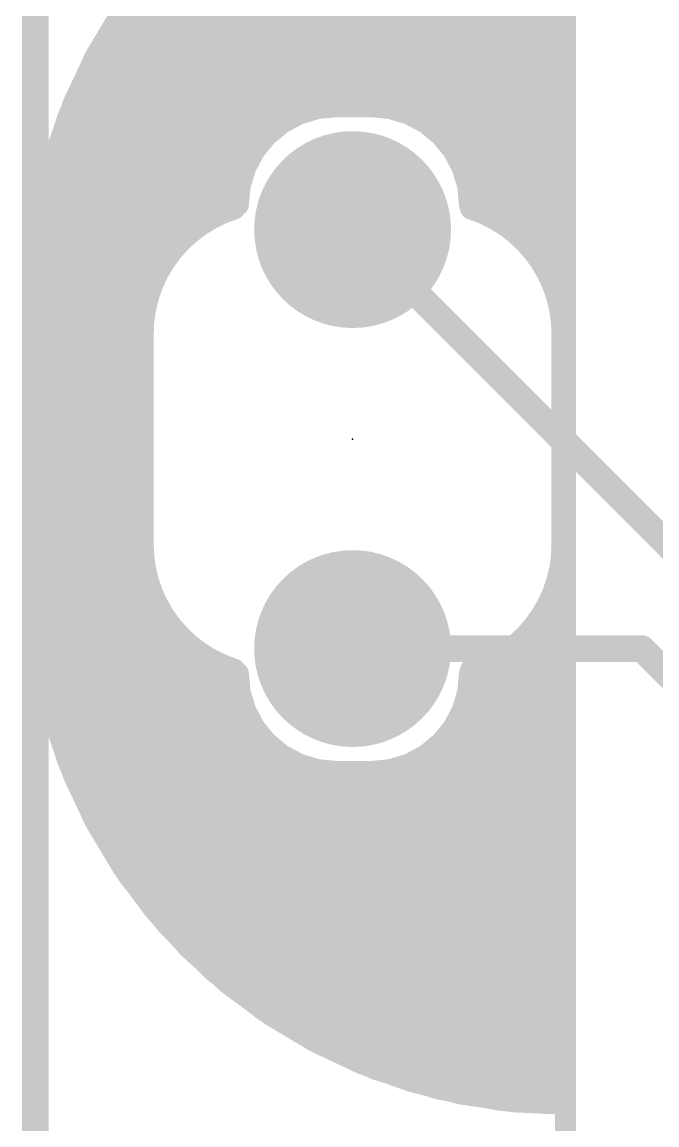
# Model space of a CAD drawing. Extents: x -5.1 to 50.9, y -12.7 to 61.1.
# Drawn here: x -0.11 to 5.95, y 31.55 to 42.08 of the extents above; entities that cross this region are included whole.
import ezdxf

# ---------------------------------------------------------------- set-up
doc = ezdxf.new("R2010")
doc.units = 0
for name, color, linetype in [('1', 12, 'CONTINUOUS'), ('16', 132, 'CONTINUOUS'), ('17', 110, 'CONTINUOUS'), ('20', 53, 'CONTINUOUS'), ('21', 53, 'CONTINUOUS'), ('23', 53, 'CONTINUOUS')]:
    doc.layers.add(name, color=color, linetype=linetype)

# ---------------------------------------------------------------- blocks, each defined once
blk = doc.blocks.new('ROUNDP')
at = {"const_width": 0.5}
blk.add_lwpolyline([(0, -0.25, 1), (0, 0.25, 1), (0, -0.25)], format="xyb", dxfattribs=at)

msp = doc.modelspace()

# ---------------------------------------------------------------- linework, layer by layer
at = {"layer": '1', "const_width": 0.254}
for points in [[(0.02, -0.012), (0.02, 60.948)], [(3.048, 40.1), (7.588, 35.56)]]:
    msp.add_lwpolyline(points, dxfattribs=at)
at = {"layer": '1', "const_width": 0.127}
msp.add_lwpolyline([(3.0929, 40.1449, 1), (3.0031, 40.0551)], format="xyb", dxfattribs=at)
at = {"layer": '16', "const_width": 0.254}
for points in [[(0.02, -0.012), (0.02, 60.948)], [(5.81, 36.1), (3.048, 36.1)], [(11.07, 30.84), (5.81, 36.1)]]:
    msp.add_lwpolyline(points, dxfattribs=at)
at = {"layer": '16', "const_width": 0.127}
for points in [[(3.048, 36.1635, 1), (3.048, 36.0365)], [(5.8549, 36.1449, 1), (5.7651, 36.0551)], [(5.81, 36.0365, 1), (5.81, 36.1635)]]:
    msp.add_lwpolyline(points, format="xyb", dxfattribs=at)
at = {"layer": '20'}
for points, const_width in [([(5.08, 44.45, 0.4142), (0, 39.37)], 0.2032), ([(0.0508, 39.37, 1), (-0.0508, 39.37)], 0.1016), ([(-0.0508, 39.37, 1), (0.0508, 39.37)], 0.1016), ([(0, 36.83, 0.4142), (5.08, 31.75)], 0.2032), ([(0.0508, 36.83, 1), (-0.0508, 36.83)], 0.1016), ([(-0.0508, 36.83, 1), (0.0508, 36.83)], 0.1016), ([(5.1308, 31.75, 1), (5.0292, 31.75)], 0.1016), ([(5.08, 31.6992, 1), (5.08, 31.8008)], 0.1016)]:
    msp.add_lwpolyline(points, format="xyb", dxfattribs=dict(at, const_width=const_width))
at = {"layer": '20', "const_width": 0.2032}
for points in [[(0, 39.37), (0, 36.83)], [(5.08, 31.75), (5.08, 8.89)]]:
    msp.add_lwpolyline(points, dxfattribs=at)
at = {"layer": '21', "const_width": 0.2032}
for points in [[(5.08, 36.7792), (5.08, 44.45)], [(0.8992, 42.2558), (0.5819, 41.7308)], [(0.7823, 42.0624), (5.08, 42.0624)], [(0.6595, 41.8592), (5.08, 41.8592)], [(0.5819, 41.7308), (0.3301, 41.1714)], [(0.5482, 41.656), (5.08, 41.656)], [(0.4568, 41.4528), (5.08, 41.4528)], [(0.3653, 41.2496), (2.6881, 41.2496)], [(2.536, 41.2035), (2.3735, 41.1166)], [(2.7123, 41.2569), (2.536, 41.2035)], [(2.8956, 41.275), (2.7123, 41.2569)], [(3.2258, 41.275), (2.8956, 41.275)], [(3.4091, 41.2569), (3.2258, 41.275)], [(3.5854, 41.2035), (3.4091, 41.2569)], [(3.4333, 41.2496), (5.08, 41.2496)], [(3.7479, 41.1166), (3.5854, 41.2035)], [(0.3301, 41.1714), (0.1476, 40.5857)], [(2.3735, 41.1166), (2.2311, 40.9997)], [(3.8903, 40.9997), (3.7479, 41.1166)], [(0.2912, 41.0464), (2.2879, 41.0464)], [(2.2311, 40.9997), (2.1142, 40.8573)], [(3.8335, 41.0464), (5.08, 41.0464)], [(4.0072, 40.8573), (3.8903, 40.9997)], [(0.2279, 40.8432), (2.1066, 40.8432)], [(2.1142, 40.8573), (2.0273, 40.6948)], [(4.0941, 40.6948), (4.0072, 40.8573)], [(4.0148, 40.8432), (5.08, 40.8432)], [(2.0273, 40.6948), (1.9739, 40.5185)], [(4.1475, 40.5185), (4.0941, 40.6948)], [(0.1476, 40.5857), (0.037, 39.9823)], [(0.1645, 40.64), (2.0107, 40.64)], [(4.1107, 40.64), (5.08, 40.64)], [(0.1203, 40.4368), (1.9658, 40.4368)], [(1.9739, 40.5185), (1.9558, 40.3352)], [(4.1656, 40.3352), (4.1475, 40.5185)], [(4.1556, 40.4368), (5.08, 40.4368)], [(1.9558, 40.3352), (1.7725, 40.3171)], [(4.344, 40.3176), (4.1656, 40.3352)], [(0.0831, 40.2336), (1.5399, 40.2336)], [(1.5962, 40.2637), (1.4337, 40.1768)], [(1.7725, 40.3171), (1.5962, 40.2637)], [(4.5155, 40.2656), (4.344, 40.3176)], [(4.6736, 40.1811), (4.5155, 40.2656)], [(4.5754, 40.2336), (5.08, 40.2336)], [(1.4337, 40.1768), (1.2913, 40.0599)], [(4.8122, 40.0674), (4.6736, 40.1811)], [(0.0459, 40.0304), (1.267, 40.0304)], [(1.2913, 40.0599), (1.1744, 39.9175)], [(4.9259, 39.9288), (4.8122, 40.0674)], [(4.8425, 40.0304), (5.08, 40.0304)], [(0.037, 39.9823), (0, 39.37)], [(1.1744, 39.9175), (1.0875, 39.755)], [(5.0104, 39.7707), (4.9259, 39.9288)], [(0.0277, 39.8272), (1.1261, 39.8272)], [(4.9802, 39.8272), (5.08, 39.8272)], [(1.0875, 39.755), (1.0341, 39.5787)], [(5.0624, 39.5992), (5.0104, 39.7707)], [(0.0154, 39.624), (1.0478, 39.624)], [(5.0549, 39.624), (5.08, 39.624)], [(5.08, 39.4208), (5.0624, 39.5992)], [(1.0341, 39.5787), (1.016, 39.3954)], [(0.0031, 39.4208), (1.0185, 39.4208)], [(1.016, 39.3954), (1.016, 36.8046)], [(5.08, 31.75), (5.08, 39.4208)], [(0, 39.37), (0, 36.83)], [(0, 39.2176), (1.016, 39.2176)], [(1.048, 37.1), (1.048, 39.1)], [(5.048, 39.1), (5.048, 37.1)], [(0, 39.0144), (1.016, 39.0144)], [(0, 38.8112), (1.016, 38.8112)], [(0, 38.608), (1.016, 38.608)], [(0, 38.4048), (1.016, 38.4048)], [(0, 38.2016), (1.016, 38.2016)], [(0, 37.9984), (1.016, 37.9984)], [(0, 37.7952), (1.016, 37.7952)], [(0, 37.592), (1.016, 37.592)], [(0, 37.3888), (1.016, 37.3888)], [(0, 37.1856), (1.016, 37.1856)], [(0, 36.9824), (1.016, 36.9824)], [(0, 36.83), (0.037, 36.2177)], [(0.0031, 36.7792), (1.0185, 36.7792)], [(1.016, 36.8046), (1.0341, 36.6213)], [(5.0624, 36.6008), (5.08, 36.7792)], [(0.0154, 36.576), (1.0478, 36.576)], [(1.0341, 36.6213), (1.0875, 36.445)], [(5.0104, 36.4293), (5.0624, 36.6008)], [(5.0549, 36.576), (5.08, 36.576)], [(1.0875, 36.445), (1.1744, 36.2825)], [(0.0277, 36.3728), (1.1261, 36.3728)], [(4.9259, 36.2712), (5.0104, 36.4293)], [(4.9802, 36.3728), (5.08, 36.3728)], [(1.1744, 36.2825), (1.2913, 36.1401)], [(4.8122, 36.1326), (4.9259, 36.2712)], [(0.037, 36.2177), (0.1476, 35.6143)], [(0.0458, 36.1696), (1.267, 36.1696)], [(1.2913, 36.1401), (1.4337, 36.0232)], [(4.6736, 36.0189), (4.8122, 36.1326)], [(4.8425, 36.1696), (5.08, 36.1696)], [(1.4337, 36.0232), (1.5962, 35.9363)], [(4.5155, 35.9344), (4.6736, 36.0189)], [(0.0831, 35.9664), (1.5399, 35.9664)], [(1.5962, 35.9363), (1.7725, 35.8829)], [(4.344, 35.8824), (4.5155, 35.9344)], [(4.5754, 35.9664), (5.08, 35.9664)], [(1.7725, 35.8829), (1.9558, 35.8648)], [(1.9558, 35.8648), (1.9739, 35.6815)], [(4.1475, 35.6815), (4.1656, 35.8648)], [(4.1656, 35.8648), (4.344, 35.8824)], [(0.1203, 35.7632), (1.9658, 35.7632)], [(4.1556, 35.7632), (5.08, 35.7632)], [(0.1476, 35.6143), (0.3301, 35.0286)], [(1.9739, 35.6815), (2.0273, 35.5052)], [(4.0941, 35.5052), (4.1475, 35.6815)], [(0.1645, 35.56), (2.0107, 35.56)], [(2.0273, 35.5052), (2.1142, 35.3427)], [(4.0072, 35.3427), (4.0941, 35.5052)], [(4.1107, 35.56), (5.08, 35.56)], [(0.2278, 35.3568), (2.1066, 35.3568)], [(2.1142, 35.3427), (2.2311, 35.2003)], [(3.8903, 35.2003), (4.0072, 35.3427)], [(4.0148, 35.3568), (5.08, 35.3568)], [(2.2311, 35.2003), (2.3735, 35.0834)], [(3.7479, 35.0834), (3.8903, 35.2003)], [(0.2912, 35.1536), (2.2879, 35.1536)], [(2.3735, 35.0834), (2.536, 34.9965)], [(3.5854, 34.9965), (3.7479, 35.0834)], [(3.8335, 35.1536), (5.08, 35.1536)], [(0.3301, 35.0286), (0.5819, 34.4692)], [(2.536, 34.9965), (2.7123, 34.9431)], [(3.4091, 34.9431), (3.5854, 34.9965)], [(0.3653, 34.9504), (2.6881, 34.9504)], [(2.7123, 34.9431), (2.8956, 34.925)], [(2.8956, 34.925), (3.2258, 34.925)], [(3.2258, 34.925), (3.4091, 34.9431)], [(3.4333, 34.9504), (5.08, 34.9504)], [(0.4568, 34.7472), (5.08, 34.7472)], [(0.5482, 34.544), (5.08, 34.544)], [(0.5819, 34.4692), (0.8992, 33.9442)], [(0.6595, 34.3408), (5.08, 34.3408)], [(0.7823, 34.1376), (5.08, 34.1376)], [(0.8992, 33.9442), (1.2776, 33.4613)], [(0.9069, 33.9344), (5.08, 33.9344)], [(1.0661, 33.7312), (5.08, 33.7312)], [(1.2253, 33.528), (5.08, 33.528)], [(1.2776, 33.4613), (1.7113, 33.0276)], [(1.4141, 33.3248), (5.08, 33.3248)], [(1.6173, 33.1216), (5.08, 33.1216)], [(1.7113, 33.0276), (2.1942, 32.6492)], [(1.8507, 32.9184), (5.08, 32.9184)], [(2.11, 32.7152), (5.08, 32.7152)], [(2.1942, 32.6492), (2.7192, 32.3319)], [(2.4213, 32.512), (5.08, 32.512)], [(2.7192, 32.3319), (3.2786, 32.0801)], [(2.7705, 32.3088), (5.08, 32.3088)], [(3.222, 32.1056), (5.08, 32.1056)], [(3.2786, 32.0801), (3.8643, 31.8976)], [(3.8489, 31.9024), (5.08, 31.9024)], [(3.8643, 31.8976), (4.4677, 31.787)], [(4.4677, 31.787), (5.08, 31.75)]]:
    msp.add_lwpolyline(points, dxfattribs=at)
at = {"layer": '21'}
for points, const_width in [([(0.7823, 42.1132, 1), (0.7823, 42.0116)], 0.1016), ([(5.08, 42.0116, 1), (5.08, 42.1132)], 0.1016), ([(0.6595, 41.91, 1), (0.6595, 41.8084)], 0.1016), ([(5.08, 41.8084, 1), (5.08, 41.91)], 0.1016), ([(0.5384, 41.7571, 1), (0.6254, 41.7045)], 0.1016), ([(0.6282, 41.7099, 1), (0.5356, 41.7516)], 0.1016), ([(0.5482, 41.7068, 1), (0.5482, 41.6052)], 0.1016), ([(5.08, 41.6052, 1), (5.08, 41.7068)], 0.1016), ([(0.4568, 41.5036, 1), (0.4568, 41.402)], 0.1016), ([(5.08, 41.402, 1), (5.08, 41.5036)], 0.1016), ([(0.3653, 41.3004, 1), (0.3653, 41.1988)], 0.1016), ([(2.5212, 41.2521, 1), (2.5507, 41.1548)], 0.1016), ([(2.5599, 41.1587, 1), (2.512, 41.2483)], 0.1016), ([(2.7073, 41.3075, 1), (2.7172, 41.2064)], 0.1016), ([(2.6881, 41.1988, 1), (2.6881, 41.3004)], 0.1016), ([(2.727, 41.2083, 1), (2.6975, 41.3056)], 0.1016), ([(2.8956, 41.3258, 1), (2.8956, 41.2242)], 0.1016), ([(2.9006, 41.2244, 1), (2.8906, 41.3256)], 0.1016), ([(3.2308, 41.3256, 1), (3.2208, 41.2244)], 0.1016), ([(3.2258, 41.2242, 1), (3.2258, 41.3258)], 0.1016), ([(3.4239, 41.3056, 1), (3.3944, 41.2083)], 0.1016), ([(3.4333, 41.3004, 1), (3.4333, 41.1988)], 0.1016), ([(3.4042, 41.2064, 1), (3.4141, 41.3075)], 0.1016), ([(3.6094, 41.2483, 1), (3.5615, 41.1587)], 0.1016), ([(3.5707, 41.1548, 1), (3.6002, 41.2521)], 0.1016), ([(5.08, 41.1988, 1), (5.08, 41.3004)], 0.1016), ([(0.2838, 41.1922, 1), (0.3764, 41.1505)], 0.1016), ([(0.3786, 41.1563, 1), (0.2816, 41.1865)], 0.1016), ([(2.3495, 41.1614, 1), (2.3974, 41.0718)], 0.1016), ([(2.4057, 41.0773, 1), (2.3412, 41.1559)], 0.1016), ([(3.7802, 41.1559, 1), (3.7157, 41.0773)], 0.1016), ([(3.724, 41.0718, 1), (3.7719, 41.1614)], 0.1016), ([(0.2912, 41.0972, 1), (0.2912, 40.9956)], 0.1016), ([(2.1988, 41.039, 1), (2.2633, 40.9605)], 0.1016), ([(2.2703, 40.9675, 1), (2.1918, 41.032)], 0.1016), ([(2.2879, 40.9956, 1), (2.2879, 41.0972)], 0.1016), ([(3.8335, 41.0972, 1), (3.8335, 40.9956)], 0.1016), ([(3.9296, 41.032, 1), (3.8511, 40.9675)], 0.1016), ([(3.8581, 40.9605, 1), (3.9226, 41.039)], 0.1016), ([(5.08, 40.9956, 1), (5.08, 41.0972)], 0.1016), ([(0.2279, 40.894, 1), (0.2279, 40.7924)], 0.1016), ([(2.0749, 40.8896, 1), (2.1535, 40.8251)], 0.1016), ([(2.159, 40.8334, 1), (2.0694, 40.8813)], 0.1016), ([(2.1066, 40.7924, 1), (2.1066, 40.894)], 0.1016), ([(4.052, 40.8813, 1), (3.9624, 40.8334)], 0.1016), ([(4.0148, 40.894, 1), (4.0148, 40.7924)], 0.1016), ([(3.9679, 40.8251, 1), (4.0465, 40.8896)], 0.1016), ([(5.08, 40.7924, 1), (5.08, 40.894)], 0.1016), ([(1.9825, 40.7188, 1), (2.0721, 40.6709)], 0.1016), ([(2.076, 40.6801, 1), (1.9787, 40.7096)], 0.1016), ([(4.1427, 40.7096, 1), (4.0454, 40.6801)], 0.1016), ([(4.0493, 40.6709, 1), (4.1389, 40.7188)], 0.1016), ([(0.0991, 40.6008, 1), (0.1961, 40.5706)], 0.1016), ([(0.1976, 40.5766, 1), (0.0976, 40.5949)], 0.1016), ([(0.1645, 40.6908, 1), (0.1645, 40.5892)], 0.1016), ([(2.0107, 40.5892, 1), (2.0107, 40.6908)], 0.1016), ([(4.1107, 40.6908, 1), (4.1107, 40.5892)], 0.1016), ([(5.08, 40.5892, 1), (5.08, 40.6908)], 0.1016), ([(0.1203, 40.4876, 1), (0.1203, 40.386)], 0.1016), ([(1.9252, 40.5333, 1), (2.0225, 40.5038)], 0.1016), ([(2.0244, 40.5136, 1), (1.9233, 40.5235)], 0.1016), ([(1.9658, 40.386, 1), (1.9658, 40.4876)], 0.1016), ([(4.1981, 40.5235, 1), (4.097, 40.5136)], 0.1016), ([(4.0989, 40.5038, 1), (4.1962, 40.5333)], 0.1016), ([(4.1556, 40.4876, 1), (4.1556, 40.386)], 0.1016), ([(5.08, 40.386, 1), (5.08, 40.4876)], 0.1016), ([(1.9608, 40.2846, 1), (1.9508, 40.3858)], 0.1016), ([(4.1706, 40.3858, 1), (4.1606, 40.2846)], 0.1016), ([(0.0831, 40.2844, 1), (0.0831, 40.1828)], 0.1016), ([(1.9194, 40.2984, 0.3279), (1.048, 39.1)], 0.2032), ([(1.5399, 40.1828, 1), (1.5399, 40.2844)], 0.1016), ([(1.5814, 40.3123, 1), (1.6109, 40.215)], 0.1016), ([(1.6201, 40.2189, 1), (1.5722, 40.3085)], 0.1016), ([(1.7675, 40.3677, 1), (1.7774, 40.2666)], 0.1016), ([(1.7872, 40.2685, 1), (1.7577, 40.3658)], 0.1016), ([(1.9348, 40.25, 1), (1.904, 40.3468)], 0.1016), ([(1.9052, 40.3402, 1), (2.0064, 40.3302)], 0.1016), ([(4.115, 40.3302, 1), (4.2162, 40.3402)], 0.1016), ([(5.048, 39.1, 0.3279), (4.1766, 40.2984)], 0.2032), ([(4.192, 40.3468, 1), (4.1612, 40.25)], 0.1016), ([(4.3587, 40.3662, 1), (4.3292, 40.269)], 0.1016), ([(4.339, 40.2671, 1), (4.349, 40.3682)], 0.1016), ([(4.5395, 40.3104, 1), (4.4916, 40.2208)], 0.1016), ([(4.5008, 40.217, 1), (4.5303, 40.3142)], 0.1016), ([(4.5754, 40.2844, 1), (4.5754, 40.1828)], 0.1016), ([(5.08, 40.1828, 1), (5.08, 40.2844)], 0.1016), ([(1.4097, 40.2216, 1), (1.4576, 40.132)], 0.1016), ([(1.4659, 40.1375, 1), (1.4014, 40.2161)], 0.1016), ([(4.7058, 40.2204, 1), (4.6414, 40.1418)], 0.1016), ([(4.6497, 40.1363, 1), (4.6976, 40.2259)], 0.1016), ([(0.0459, 40.0812, 1), (0.0459, 39.9796)], 0.1016), ([(1.259, 40.0992, 1), (1.3235, 40.0207)], 0.1016), ([(1.3305, 40.0277, 1), (1.252, 40.0922)], 0.1016), ([(1.267, 39.9796, 1), (1.267, 40.0812)], 0.1016), ([(4.8514, 40.0996, 1), (4.7729, 40.0352)], 0.1016), ([(4.78, 40.0281, 1), (4.8444, 40.1066)], 0.1016), ([(4.8425, 40.0812, 1), (4.8425, 39.9796)], 0.1016), ([(5.08, 39.9796, 1), (5.08, 40.0812)], 0.1016), ([(0.0877, 39.9793, 1), (-0.0137, 39.9854)], 0.1016), ([(-0.0129, 39.9915, 1), (0.087, 39.9732)], 0.1016), ([(1.2192, 39.8936, 1), (1.1296, 39.9415)], 0.1016), ([(4.9707, 39.9528, 1), (4.8811, 39.9049)], 0.1016), ([(0.0277, 39.878, 1), (0.0277, 39.7764)], 0.1016), ([(1.1351, 39.9498, 1), (1.2137, 39.8853)], 0.1016), ([(1.1261, 39.7764, 1), (1.1261, 39.878)], 0.1016), ([(4.8866, 39.8966, 1), (4.9652, 39.961)], 0.1016), ([(4.9802, 39.878, 1), (4.9802, 39.7764)], 0.1016), ([(5.08, 39.7764, 1), (5.08, 39.878)], 0.1016), ([(1.0427, 39.779, 1), (1.1323, 39.7311)], 0.1016), ([(1.1362, 39.7403, 1), (1.0389, 39.7698)], 0.1016), ([(5.059, 39.7855, 1), (4.9618, 39.756)], 0.1016), ([(4.9656, 39.7468, 1), (5.0552, 39.7947)], 0.1016), ([(0.0154, 39.6748, 1), (0.0154, 39.5732)], 0.1016), ([(1.0478, 39.5732, 1), (1.0478, 39.6748)], 0.1016), ([(5.0549, 39.6748, 1), (5.0549, 39.5732)], 0.1016), ([(5.113, 39.6042, 1), (5.0119, 39.5942)], 0.1016), ([(5.08, 39.5732, 1), (5.08, 39.6748)], 0.1016), ([(0.9854, 39.5935, 1), (1.0827, 39.564)], 0.1016), ([(1.0846, 39.5738, 1), (0.9835, 39.5837)], 0.1016), ([(5.0138, 39.5844, 1), (5.111, 39.6139)], 0.1016), ([(0.0031, 39.4716, 1), (0.0031, 39.37)], 0.1016), ([(1.0668, 39.3954, 1), (0.9652, 39.3954)], 0.1016), ([(1.0185, 39.37, 1), (1.0185, 39.4716)], 0.1016), ([(5.1308, 39.4208, 1), (5.0292, 39.4208)], 0.1016), ([(0.0508, 39.37, 1), (-0.0508, 39.37)], 0.1016), ([(-0.0507, 39.3731, 1), (0.0507, 39.3669)], 0.1016), ([(0.9654, 39.4004, 1), (1.0666, 39.3904)], 0.1016), ([(5.0294, 39.4158, 1), (5.1306, 39.4258)], 0.1016), ([(0, 39.2684, 1), (0, 39.1668)], 0.1016), ([(1.016, 39.1668, 1), (1.016, 39.2684)], 0.1016), ([(1.0988, 39.1, 1), (0.9972, 39.1)], 0.1016), ([(5.0988, 39.1, 1), (4.9972, 39.1)], 0.1016), ([(0, 39.0652, 1), (0, 38.9636)], 0.1016), ([(0.9972, 39.0997, 1), (1.0988, 39.1003)], 0.1016), ([(1.016, 38.9636, 1), (1.016, 39.0652)], 0.1016), ([(4.9972, 39.1003, 1), (5.0988, 39.0997)], 0.1016), ([(0, 38.862, 1), (0, 38.7604)], 0.1016), ([(1.016, 38.7604, 1), (1.016, 38.862)], 0.1016), ([(0, 38.6588, 1), (0, 38.5572)], 0.1016), ([(1.016, 38.5572, 1), (1.016, 38.6588)], 0.1016), ([(0, 38.4556, 1), (0, 38.354)], 0.1016), ([(1.016, 38.354, 1), (1.016, 38.4556)], 0.1016), ([(0, 38.2524, 1), (0, 38.1508)], 0.1016), ([(1.016, 38.1508, 1), (1.016, 38.2524)], 0.1016), ([(0, 38.0492, 1), (0, 37.9476)], 0.1016), ([(1.016, 37.9476, 1), (1.016, 38.0492)], 0.1016), ([(0, 37.846, 1), (0, 37.7444)], 0.1016), ([(1.016, 37.7444, 1), (1.016, 37.846)], 0.1016), ([(0, 37.6428, 1), (0, 37.5412)], 0.1016), ([(1.016, 37.5412, 1), (1.016, 37.6428)], 0.1016), ([(0, 37.4396, 1), (0, 37.338)], 0.1016), ([(1.016, 37.338, 1), (1.016, 37.4396)], 0.1016), ([(0, 37.2364, 1), (0, 37.1348)], 0.1016), ([(1.016, 37.1348, 1), (1.016, 37.2364)], 0.1016), ([(1.048, 37.1, 0.3279), (1.9194, 35.9016)], 0.2032), ([(1.0988, 37.0997, 1), (0.9972, 37.1003)], 0.1016), ([(4.1766, 35.9016, 0.3279), (5.048, 37.1)], 0.2032), ([(5.0988, 37.1003, 1), (4.9972, 37.0997)], 0.1016), ([(0, 37.0332, 1), (0, 36.9316)], 0.1016), ([(0.9972, 37.1, 1), (1.0988, 37.1)], 0.1016), ([(1.016, 36.9316, 1), (1.016, 37.0332)], 0.1016), ([(4.9972, 37.1, 1), (5.0988, 37.1)], 0.1016), ([(0.0507, 36.8331, 1), (-0.0507, 36.8269)], 0.1016), ([(-0.0508, 36.83, 1), (0.0508, 36.83)], 0.1016), ([(0.0031, 36.83, 1), (0.0031, 36.7284)], 0.1016), ([(1.0666, 36.8096, 1), (0.9654, 36.7996)], 0.1016), ([(0.9652, 36.8046, 1), (1.0668, 36.8046)], 0.1016), ([(1.0185, 36.7284, 1), (1.0185, 36.83)], 0.1016), ([(5.1306, 36.7742, 1), (5.0294, 36.7842)], 0.1016), ([(5.0292, 36.7792, 1), (5.1308, 36.7792)], 0.1016), ([(0.0154, 36.6268, 1), (0.0154, 36.5252)], 0.1016), ([(1.0827, 36.636, 1), (0.9854, 36.6065)], 0.1016), ([(0.9835, 36.6163, 1), (1.0846, 36.6262)], 0.1016), ([(1.0478, 36.5252, 1), (1.0478, 36.6268)], 0.1016), ([(5.0549, 36.6268, 1), (5.0549, 36.5252)], 0.1016), ([(5.0119, 36.6058, 1), (5.113, 36.5958)], 0.1016), ([(5.111, 36.5861, 1), (5.0138, 36.6156)], 0.1016), ([(5.08, 36.5252, 1), (5.08, 36.6268)], 0.1016), ([(1.1323, 36.4689, 1), (1.0427, 36.421)], 0.1016), ([(0.0277, 36.4236, 1), (0.0277, 36.322)], 0.1016), ([(1.0389, 36.4302, 1), (1.1362, 36.4597)], 0.1016), ([(1.1261, 36.322, 1), (1.1261, 36.4236)], 0.1016), ([(4.9802, 36.4236, 1), (4.9802, 36.322)], 0.1016), ([(4.9618, 36.444, 1), (5.059, 36.4145)], 0.1016), ([(5.0552, 36.4053, 1), (4.9656, 36.4532)], 0.1016), ([(5.08, 36.322, 1), (5.08, 36.4236)], 0.1016), ([(1.2137, 36.3147, 1), (1.1351, 36.2502)], 0.1016), ([(1.1296, 36.2585, 1), (1.2192, 36.3064)], 0.1016), ([(4.8811, 36.2951, 1), (4.9707, 36.2472)], 0.1016), ([(4.9652, 36.239, 1), (4.8866, 36.3034)], 0.1016), ([(0.087, 36.2268, 1), (-0.0129, 36.2085)], 0.1016), ([(-0.0137, 36.2146, 1), (0.0877, 36.2207)], 0.1016), ([(0.0458, 36.2204, 1), (0.0458, 36.1188)], 0.1016), ([(1.3235, 36.1793, 1), (1.259, 36.1008)], 0.1016), ([(1.252, 36.1078, 1), (1.3305, 36.1723)], 0.1016), ([(1.267, 36.1188, 1), (1.267, 36.2204)], 0.1016), ([(4.8444, 36.0934, 1), (4.78, 36.1719)], 0.1016), ([(4.8425, 36.2204, 1), (4.8425, 36.1188)], 0.1016), ([(5.08, 36.1188, 1), (5.08, 36.2204)], 0.1016), ([(1.4576, 36.068, 1), (1.4097, 35.9784)], 0.1016), ([(4.6976, 35.9741, 1), (4.6497, 36.0637)], 0.1016), ([(4.7729, 36.1648, 1), (4.8514, 36.1004)], 0.1016), ([(0.0831, 36.0172, 1), (0.0831, 35.9156)], 0.1016), ([(1.4014, 35.9839, 1), (1.4659, 36.0625)], 0.1016), ([(1.5399, 35.9156, 1), (1.5399, 36.0172)], 0.1016), ([(1.6109, 35.985, 1), (1.5814, 35.8877)], 0.1016), ([(1.5722, 35.8915, 1), (1.6201, 35.9811)], 0.1016), ([(4.4916, 35.9792, 1), (4.5395, 35.8896)], 0.1016), ([(4.5303, 35.8858, 1), (4.5008, 35.983)], 0.1016), ([(4.5754, 36.0172, 1), (4.5754, 35.9156)], 0.1016), ([(4.6414, 36.0582, 1), (4.7058, 35.9796)], 0.1016), ([(5.08, 35.9156, 1), (5.08, 36.0172)], 0.1016), ([(1.7774, 35.9334, 1), (1.7675, 35.8323)], 0.1016), ([(1.7577, 35.8342, 1), (1.7872, 35.9315)], 0.1016), ([(1.904, 35.8532, 1), (1.9348, 35.95)], 0.1016), ([(2.0064, 35.8698, 1), (1.9052, 35.8598)], 0.1016), ([(1.9508, 35.8142, 1), (1.9608, 35.9154)], 0.1016), ([(4.1606, 35.9154, 1), (4.1706, 35.8142)], 0.1016), ([(4.2162, 35.8598, 1), (4.115, 35.8698)], 0.1016), ([(4.1612, 35.95, 1), (4.192, 35.8532)], 0.1016), ([(4.3292, 35.931, 1), (4.3587, 35.8338)], 0.1016), ([(4.349, 35.8318, 1), (4.339, 35.9329)], 0.1016), ([(0.1203, 35.814, 1), (0.1203, 35.7124)], 0.1016), ([(1.9658, 35.7124, 1), (1.9658, 35.814)], 0.1016), ([(4.1556, 35.814, 1), (4.1556, 35.7124)], 0.1016), ([(5.08, 35.7124, 1), (5.08, 35.814)], 0.1016), ([(0.1961, 35.6294, 1), (0.0991, 35.5992)], 0.1016), ([(2.0225, 35.6962, 1), (1.9252, 35.6667)], 0.1016), ([(1.9233, 35.6765, 1), (2.0244, 35.6864)], 0.1016), ([(4.097, 35.6864, 1), (4.1981, 35.6765)], 0.1016), ([(4.1962, 35.6667, 1), (4.0989, 35.6962)], 0.1016), ([(0.0976, 35.6051, 1), (0.1976, 35.6234)], 0.1016), ([(0.1645, 35.6108, 1), (0.1645, 35.5092)], 0.1016), ([(2.0721, 35.5291, 1), (1.9825, 35.4812)], 0.1016), ([(2.0107, 35.5092, 1), (2.0107, 35.6108)], 0.1016), ([(4.1389, 35.4812, 1), (4.0493, 35.5291)], 0.1016), ([(4.1107, 35.6108, 1), (4.1107, 35.5092)], 0.1016), ([(5.08, 35.5092, 1), (5.08, 35.6108)], 0.1016), ([(1.9787, 35.4904, 1), (2.076, 35.5199)], 0.1016), ([(4.0454, 35.5199, 1), (4.1427, 35.4904)], 0.1016), ([(0.2278, 35.4076, 1), (0.2278, 35.306)], 0.1016), ([(2.1535, 35.3749, 1), (2.0749, 35.3104)], 0.1016), ([(2.0694, 35.3187, 1), (2.159, 35.3666)], 0.1016), ([(2.1066, 35.306, 1), (2.1066, 35.4076)], 0.1016), ([(3.9624, 35.3666, 1), (4.052, 35.3187)], 0.1016), ([(4.0148, 35.4076, 1), (4.0148, 35.306)], 0.1016), ([(4.0465, 35.3104, 1), (3.9679, 35.3749)], 0.1016), ([(5.08, 35.306, 1), (5.08, 35.4076)], 0.1016), ([(2.2633, 35.2395, 1), (2.1988, 35.161)], 0.1016), ([(2.1918, 35.168, 1), (2.2703, 35.2325)], 0.1016), ([(3.8511, 35.2325, 1), (3.9296, 35.168)], 0.1016), ([(3.9226, 35.161, 1), (3.8581, 35.2395)], 0.1016), ([(0.2912, 35.2044, 1), (0.2912, 35.1028)], 0.1016), ([(2.2879, 35.1028, 1), (2.2879, 35.2044)], 0.1016), ([(2.3974, 35.1282, 1), (2.3495, 35.0386)], 0.1016), ([(2.3412, 35.0441, 1), (2.4057, 35.1227)], 0.1016), ([(3.7157, 35.1227, 1), (3.7802, 35.0441)], 0.1016), ([(3.7719, 35.0386, 1), (3.724, 35.1282)], 0.1016), ([(3.8335, 35.2044, 1), (3.8335, 35.1028)], 0.1016), ([(5.08, 35.1028, 1), (5.08, 35.2044)], 0.1016), ([(0.3764, 35.0495, 1), (0.2838, 35.0078)], 0.1016), ([(0.2816, 35.0135, 1), (0.3786, 35.0437)], 0.1016), ([(2.5507, 35.0452, 1), (2.5212, 34.9479)], 0.1016), ([(2.512, 34.9517, 1), (2.5599, 35.0413)], 0.1016), ([(3.5615, 35.0413, 1), (3.6094, 34.9517)], 0.1016), ([(3.6002, 34.9479, 1), (3.5707, 35.0452)], 0.1016), ([(0.3653, 35.0012, 1), (0.3653, 34.8996)], 0.1016), ([(2.7172, 34.9936, 1), (2.7073, 34.8925)], 0.1016), ([(2.6881, 34.8996, 1), (2.6881, 35.0012)], 0.1016), ([(2.6975, 34.8944, 1), (2.727, 34.9917)], 0.1016), ([(2.8956, 34.9758, 1), (2.8956, 34.8742)], 0.1016), ([(2.8906, 34.8744, 1), (2.9006, 34.9756)], 0.1016), ([(3.2208, 34.9756, 1), (3.2308, 34.8744)], 0.1016), ([(3.2258, 34.8742, 1), (3.2258, 34.9758)], 0.1016), ([(3.3944, 34.9917, 1), (3.4239, 34.8944)], 0.1016), ([(3.4333, 35.0012, 1), (3.4333, 34.8996)], 0.1016), ([(3.4141, 34.8925, 1), (3.4042, 34.9936)], 0.1016), ([(5.08, 34.8996, 1), (5.08, 35.0012)], 0.1016), ([(0.4568, 34.798, 1), (0.4568, 34.6964)], 0.1016), ([(5.08, 34.6964, 1), (5.08, 34.798)], 0.1016), ([(0.5482, 34.5948, 1), (0.5482, 34.4932)], 0.1016), ([(5.08, 34.4932, 1), (5.08, 34.5948)], 0.1016), ([(0.6254, 34.4955, 1), (0.5384, 34.4429)], 0.1016), ([(0.5356, 34.4484, 1), (0.6282, 34.4901)], 0.1016), ([(0.6595, 34.3916, 1), (0.6595, 34.29)], 0.1016), ([(5.08, 34.29, 1), (5.08, 34.3916)], 0.1016), ([(0.7823, 34.1884, 1), (0.7823, 34.0868)], 0.1016), ([(5.08, 34.0868, 1), (5.08, 34.1884)], 0.1016), ([(0.9392, 33.9756, 1), (0.8593, 33.9129)], 0.1016), ([(0.8558, 33.918, 1), (0.9427, 33.9705)], 0.1016), ([(0.9069, 33.9852, 1), (0.9069, 33.8836)], 0.1016), ([(5.08, 33.8836, 1), (5.08, 33.9852)], 0.1016), ([(1.0661, 33.782, 1), (1.0661, 33.6804)], 0.1016), ([(5.08, 33.6804, 1), (5.08, 33.782)], 0.1016), ([(1.2253, 33.5788, 1), (1.2253, 33.4772)], 0.1016), ([(5.08, 33.4772, 1), (5.08, 33.5788)], 0.1016), ([(1.3135, 33.4973, 1), (1.2416, 33.4254)], 0.1016), ([(1.2376, 33.43, 1), (1.3176, 33.4927)], 0.1016), ([(1.4141, 33.3756, 1), (1.4141, 33.274)], 0.1016), ([(5.08, 33.274, 1), (5.08, 33.3756)], 0.1016), ([(1.6173, 33.1724, 1), (1.6173, 33.0708)], 0.1016), ([(5.08, 33.0708, 1), (5.08, 33.1724)], 0.1016), ([(1.7427, 33.0676, 1), (1.68, 32.9876)], 0.1016), ([(1.6754, 32.9916, 1), (1.7473, 33.0635)], 0.1016), ([(1.8507, 32.9692, 1), (1.8507, 32.8676)], 0.1016), ([(5.08, 32.8676, 1), (5.08, 32.9692)], 0.1016), ([(2.11, 32.766, 1), (2.11, 32.6644)], 0.1016), ([(2.2205, 32.6927, 1), (2.168, 32.6058)], 0.1016), ([(5.08, 32.6644, 1), (5.08, 32.766)], 0.1016), ([(2.1629, 32.6093, 1), (2.2256, 32.6892)], 0.1016), ([(2.4213, 32.5628, 1), (2.4213, 32.4612)], 0.1016), ([(5.08, 32.4612, 1), (5.08, 32.5628)], 0.1016), ([(2.7401, 32.3782, 1), (2.6984, 32.2856)], 0.1016), ([(2.6929, 32.2884, 1), (2.7455, 32.3754)], 0.1016), ([(2.7705, 32.3596, 1), (2.7705, 32.258)], 0.1016), ([(5.08, 32.258, 1), (5.08, 32.3596)], 0.1016), ([(3.222, 32.1564, 1), (3.222, 32.0548)], 0.1016), ([(3.2937, 32.1286, 1), (3.2635, 32.0316)], 0.1016), ([(3.2578, 32.0338, 1), (3.2995, 32.1264)], 0.1016), ([(5.08, 32.0548, 1), (5.08, 32.1564)], 0.1016), ([(3.8489, 31.9532, 1), (3.8489, 31.8516)], 0.1016), ([(3.8734, 31.9476, 1), (3.8551, 31.8476)], 0.1016), ([(3.8492, 31.8491, 1), (3.8794, 31.9461)], 0.1016), ([(5.08, 31.8516, 1), (5.08, 31.9532)], 0.1016), ([(4.4707, 31.8377, 1), (4.4646, 31.7363)], 0.1016), ([(4.4585, 31.7371, 1), (4.4768, 31.837)], 0.1016), ([(5.0292, 31.75, 1), (5.1308, 31.75)], 0.1016), ([(5.0769, 31.6993, 1), (5.0831, 31.8007)], 0.1016)]:
    msp.add_lwpolyline(points, format="xyb", dxfattribs=dict(at, const_width=const_width))
at = {"layer": '23'}
msp.add_point((3.048, 38.1), dxfattribs=at)

# ---------------------------------------------------------------- block references
at = {"layer": '17', "xscale": 1.8796, "yscale": 1.8796, "rotation": 90}
for p in [(3.048, 40.1), (3.048, 40.1), (3.048, 36.1), (3.048, 36.1)]:
    msp.add_blockref('ROUNDP', p, dxfattribs=at)

doc.saveas('drawing.dxf')
